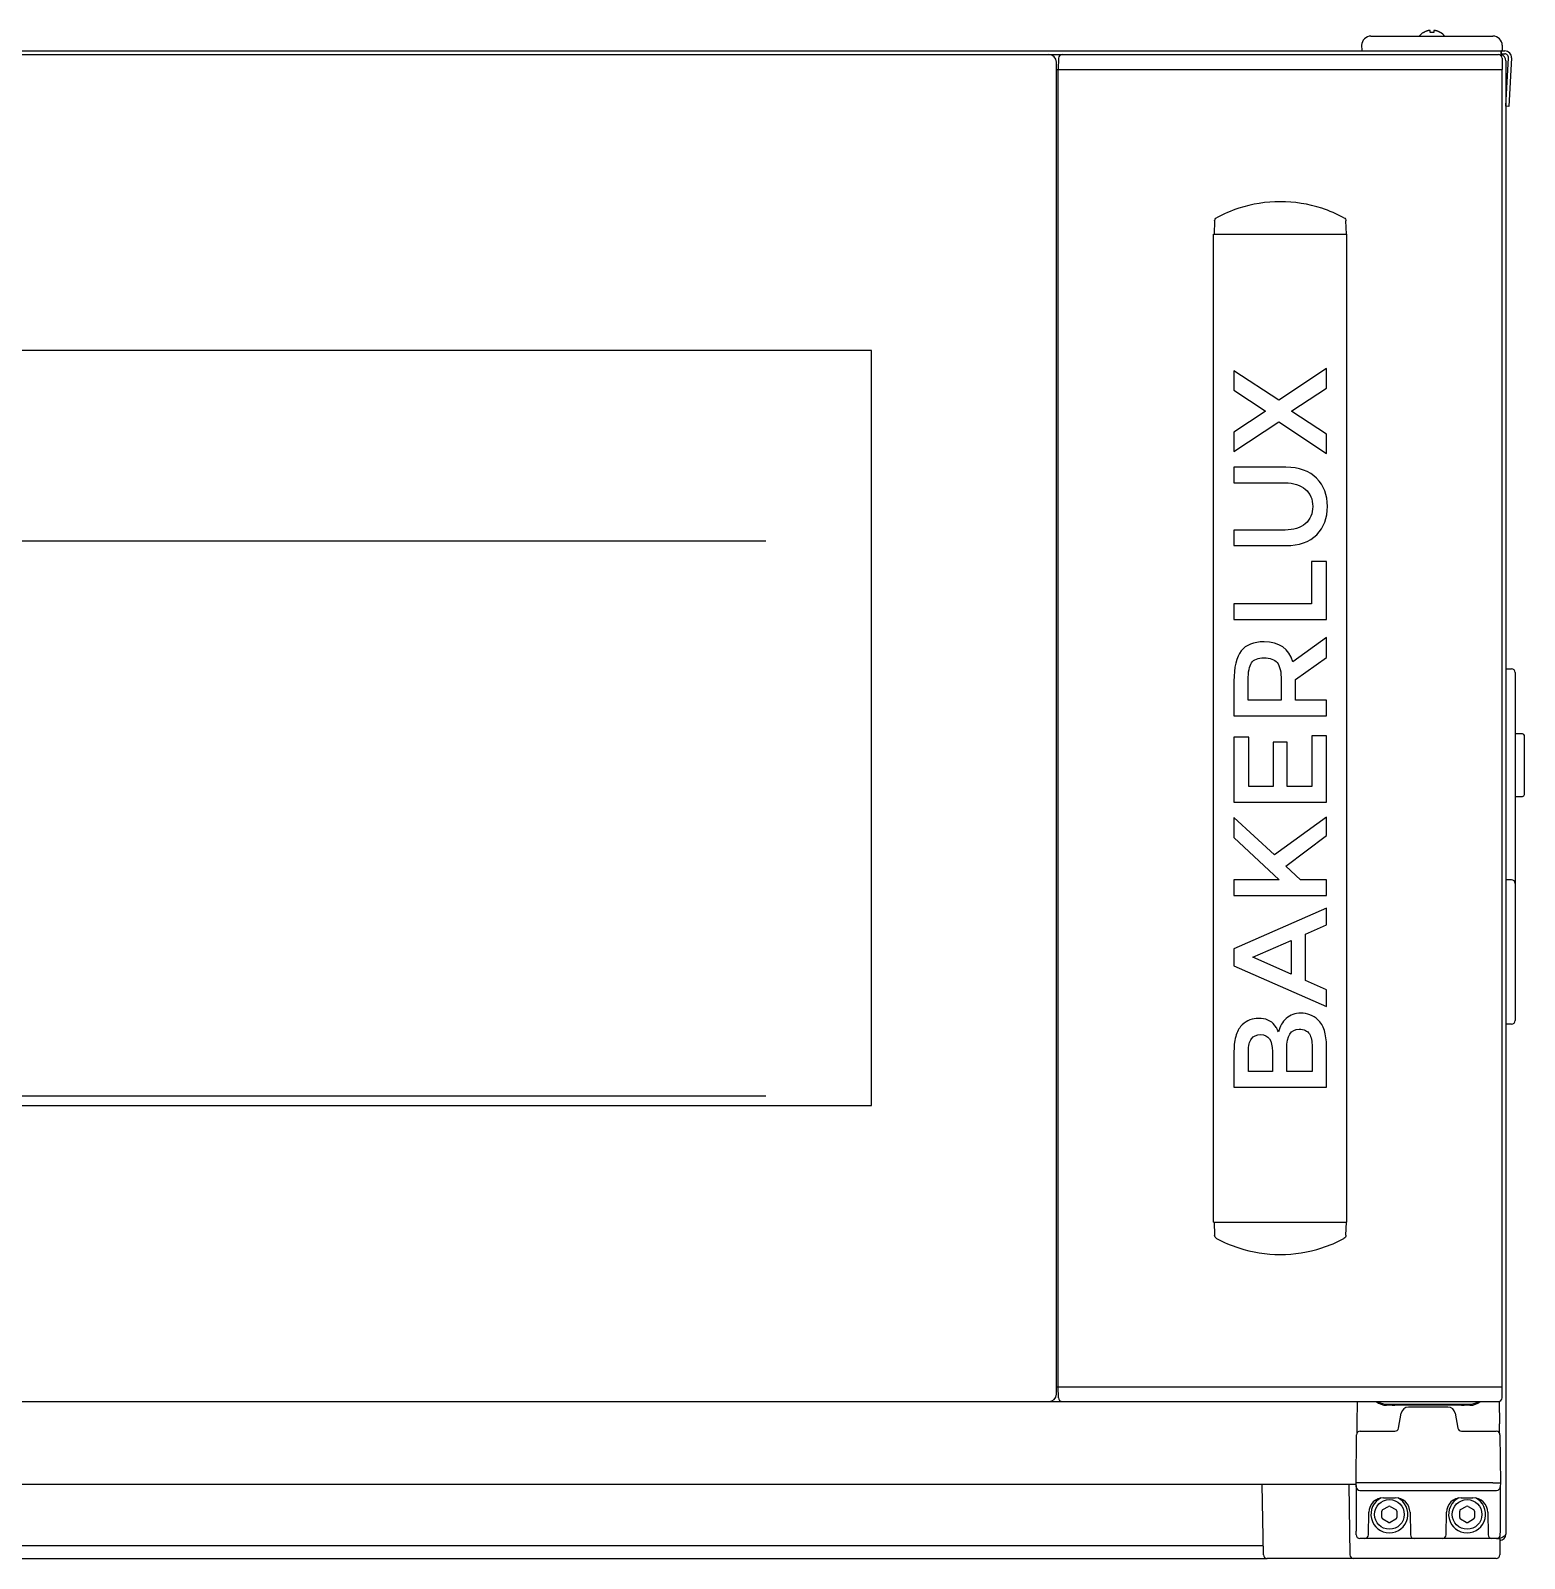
# Model space of a CAD drawing. Header units: millimetres. Extents: x -4975 to 152, y 3757 to 7264.
# Drawn here: x -1684.8 to -1281, y 5611.4 to 6024.3 of the extents above; entities that cross this region are included whole.
import ezdxf

# ---------------------------------------------------------------- set-up
doc = ezdxf.new("R2010")
doc.units = ezdxf.units.MM
doc.header["$LTSCALE"] = 346.5
doc.layers.get('0').update_dxf_attribs({"linetype": 'CONTINUOUS'})

msp = doc.modelspace()

# ---------------------------------------------------------------- linework, layer by layer
at = {"color": 7, "linetype": 'Continuous'}
for p, q in [((-1325.04, 6020.34), (-1325.04, 6020.3)), ((-1325.04, 6020.3), (-1325.02, 6019.04)), ((-1322.54, 6022.8), (-1289.54, 6022.8)), ((-1308.34, 6023.74), (-1308.34, 6023.78)), ((-1306.54, 6023.74), (-1306.54, 6024.29)), ((-1305.54, 6024.29), (-1305.54, 6023.74)), ((-1303.74, 6023.78), (-1303.74, 6023.74)), ((-1287.04, 6020.3), (-1287.06, 6019.04)), ((-1287.04, 6020.34), (-1287.04, 6020.3)), ((-2083.88, 6017.8), (-1288.09, 6017.8)), ((-2049.8, 6018.8), (-1286.34, 6018.8)), ((-1406.99, 6016.81), (-1407.04, 6013.8)), ((-1287.34, 6018.8), (-1286.34, 6018.8)), ((-1287.34, 6018.8), (-1287.34, 6017.44)), ((-1287.34, 6017.44), (-1287.34, 6018.8)), ((-1287.34, 6018), (-1286.34, 6018)), ((-1287.09, 6016.81), (-1287.04, 6013.8)), ((-1286.03, 6003.84), (-1285.34, 6016.95)), ((-1284.54, 6016.9), (-1285.23, 6003.8)), ((-1407.54, 5655.8), (-1407.54, 6015.8)), ((-1407.54, 6013.8), (-1287.04, 6013.8)), ((-1407.04, 6013.8), (-1287.04, 6013.8)), ((-1407.04, 5657.8), (-1407.04, 6013.8)), ((-1407.04, 5657.8), (-1407.04, 6013.8)), ((-1287.04, 5657.8), (-1287.04, 6013.8)), ((-1286.04, 6016.1), (-1286.04, 5618)), ((-1285.23, 6003.8), (-1286.03, 6003.84)), ((-1364.79, 5972.88), (-1364.92, 5969.29)), ((-1329.16, 5969.29), (-1329.29, 5972.88)), ((-1365.04, 5969.3), (-1329.04, 5969.3)), ((-1365.04, 5702.3), (-1365.04, 5969.3)), ((-1329.04, 5702.3), (-1329.04, 5969.3)), ((-1457.54, 5937.8), (-1914.54, 5937.8)), ((-1457.54, 5733.8), (-1457.54, 5937.8)), ((-1347.38, 5924.38), (-1359.54, 5932.36)), ((-1359.54, 5932.36), (-1359.54, 5927.14)), ((-1334.54, 5932.97), (-1347.38, 5924.38)), ((-1334.54, 5927.71), (-1334.54, 5932.97)), ((-1359.54, 5927.14), (-1351.1, 5921.56)), ((-1343.95, 5921.56), (-1334.54, 5927.71)), ((-1351.1, 5921.38), (-1359.54, 5915.8)), ((-1351.1, 5921.56), (-1351.1, 5921.38)), ((-1343.95, 5921.38), (-1343.95, 5921.56)), ((-1334.54, 5915.23), (-1343.95, 5921.38)), ((-1359.54, 5910.58), (-1347.38, 5918.55)), ((-1347.38, 5918.55), (-1334.54, 5909.97)), ((-1359.54, 5915.8), (-1359.54, 5910.58)), ((-1334.54, 5909.97), (-1334.54, 5915.23)), ((-1345.52, 5906.29), (-1359.54, 5906.29)), ((-1359.54, 5906.29), (-1359.54, 5902.07)), ((-1359.54, 5902.07), (-1345.7, 5902.07)), ((-1345.7, 5889.33), (-1359.54, 5889.33)), ((-1359.54, 5889.33), (-1359.54, 5885.11)), ((-1359.54, 5885.11), (-1345.52, 5885.11)), ((-1334.54, 5880.82), (-1338.55, 5880.82)), ((-1338.55, 5880.82), (-1338.55, 5869.41)), ((-1334.54, 5865.19), (-1334.54, 5880.82)), ((-1338.55, 5869.41), (-1359.54, 5869.41)), ((-1359.54, 5869.41), (-1359.54, 5865.19)), ((-1359.54, 5865.19), (-1334.54, 5865.19)), ((-1334.54, 5860.26), (-1343.63, 5853.71)), ((-1334.54, 5854.89), (-1334.54, 5860.26)), ((-1342.95, 5848.92), (-1334.54, 5854.89)), ((-1286.04, 5851.8), (-1284.54, 5851.8)), ((-1359.54, 5848.45), (-1359.54, 5839.15)), ((-1355.71, 5843.38), (-1355.71, 5848.74)), ((-1346.77, 5848.63), (-1346.77, 5843.38)), ((-1342.95, 5843.38), (-1342.95, 5848.92)), ((-1283.54, 5850.8), (-1283.54, 5756.8)), ((-1346.77, 5843.38), (-1355.71, 5843.38)), ((-1334.54, 5843.38), (-1342.95, 5843.38)), ((-1334.54, 5839.15), (-1334.54, 5843.38)), ((-1359.54, 5839.15), (-1334.54, 5839.15)), ((-1355.57, 5833.33), (-1359.54, 5833.33)), ((-1359.54, 5833.33), (-1359.54, 5815.76)), ((-1355.57, 5819.98), (-1355.57, 5833.33)), ((-1345.2, 5831.97), (-1348.95, 5831.97)), ((-1348.95, 5831.97), (-1348.95, 5819.98)), ((-1345.2, 5819.98), (-1345.2, 5831.97)), ((-1334.54, 5833.75), (-1338.51, 5833.75)), ((-1338.51, 5833.75), (-1338.51, 5819.98)), ((-1334.54, 5815.76), (-1334.54, 5833.75)), ((-1281.54, 5834.26), (-1283.54, 5834.27)), ((-1281.04, 5817.83), (-1281.04, 5833.76)), ((-1348.95, 5819.98), (-1355.57, 5819.98)), ((-1338.51, 5819.98), (-1345.2, 5819.98)), ((-1359.54, 5815.76), (-1334.54, 5815.76)), ((-1283.54, 5817.33), (-1281.54, 5817.33)), ((-1348.6, 5801.57), (-1359.54, 5811.62)), ((-1359.54, 5811.62), (-1359.54, 5806.25)), ((-1334.54, 5811.76), (-1348.6, 5801.57)), ((-1334.54, 5806.75), (-1334.54, 5811.76)), ((-1359.54, 5806.25), (-1347.35, 5794.81)), ((-1345.49, 5798.45), (-1334.54, 5806.75)), ((-1341.55, 5794.81), (-1345.49, 5798.45)), ((-1347.35, 5794.81), (-1359.54, 5794.81)), ((-1359.54, 5794.81), (-1359.54, 5790.59)), ((-1334.54, 5794.81), (-1341.55, 5794.81)), ((-1334.54, 5790.59), (-1334.54, 5794.81)), ((-1284.54, 5794.8), (-1286.04, 5794.8)), ((-1359.54, 5790.59), (-1334.54, 5790.59)), ((-1334.54, 5787.12), (-1359.54, 5776.1)), ((-1334.54, 5782.61), (-1334.54, 5787.12)), ((-1340.23, 5780.11), (-1334.54, 5782.61)), ((-1354.43, 5773.85), (-1344.13, 5778.39)), ((-1344.13, 5778.39), (-1344.13, 5769.31)), ((-1340.23, 5767.59), (-1340.23, 5780.11)), ((-1359.54, 5776.1), (-1359.54, 5771.59)), ((-1344.13, 5769.31), (-1354.43, 5773.85)), ((-1359.54, 5771.59), (-1334.54, 5760.58)), ((-1334.54, 5765.08), (-1340.23, 5767.59)), ((-1334.54, 5760.58), (-1334.54, 5765.08)), ((-1284.54, 5755.8), (-1286.04, 5755.8)), ((-1359.54, 5748.53), (-1359.54, 5738.8)), ((-1355.64, 5743.02), (-1355.64, 5748.42)), ((-1349.17, 5748.38), (-1349.17, 5743.02)), ((-1345.27, 5743.02), (-1345.27, 5749.1)), ((-1338.44, 5749.63), (-1338.44, 5743.02)), ((-1334.54, 5738.8), (-1334.54, 5749.74)), ((-1349.17, 5743.02), (-1355.64, 5743.02)), ((-1338.44, 5743.02), (-1345.27, 5743.02)), ((-1359.54, 5738.8), (-1334.54, 5738.8)), ((-1914.54, 5733.8), (-1457.54, 5733.8)), ((-1365.04, 5702.3), (-1329.04, 5702.3)), ((-1364.92, 5702.3), (-1364.79, 5698.72)), ((-1329.29, 5698.72), (-1329.16, 5702.3)), ((-1407.54, 5657.8), (-1287.04, 5657.8)), ((-1406.99, 5654.78), (-1407.04, 5657.8)), ((-1287.09, 5654.78), (-1287.04, 5657.8)), ((-2083.88, 5653.8), (-1288.09, 5653.8)), ((-1326.25, 5653.8), (-1326.31, 5647.85)), ((-1295.77, 5652.8), (-1318.31, 5652.8)), ((-1318.1, 5653.05), (-1295.98, 5653.05)), ((-1288.36, 5653.8), (-1288.35, 5653.8)), ((-1288.35, 5653.8), (-1288.35, 5653.8)), ((-1287.83, 5653.85), (-1287.78, 5647.82)), ((-1315.05, 5646.56), (-1314.33, 5650.64)), ((-1301.72, 5652.3), (-1312.36, 5652.3)), ((-1299.75, 5650.64), (-1299.03, 5646.56)), ((-1326.54, 5631.8), (-1326.43, 5644.81)), ((-1326.33, 5646.06), (-1326.34, 5645.47)), ((-1326.34, 5645.47), (-1326.34, 5645.2)), ((-1326.32, 5646.87), (-1326.33, 5646.06)), ((-1326.31, 5647.85), (-1326.32, 5646.87)), ((-1325.43, 5645.8), (-1316.03, 5645.8)), ((-1298.06, 5645.8), (-1288.65, 5645.8)), ((-1287.77, 5646.81), (-1287.78, 5647.82)), ((-1287.76, 5646.16), (-1287.77, 5646.81)), ((-1287.75, 5645.55), (-1287.76, 5646.16)), ((-1287.74, 5645.2), (-1287.75, 5645.55)), ((-1287.65, 5644.81), (-1287.54, 5631.8)), ((-1328.54, 5631.4), (-2043.54, 5631.4)), ((-1351.56, 5612.38), (-1351.89, 5631.4)), ((-1326.54, 5631.4), (-1328.54, 5631.4)), ((-1328.54, 5631.4), (-1328.21, 5612.38)), ((-1326.52, 5630.78), (-1326.54, 5631.8)), ((-1326.54, 5631.13), (-1326.54, 5618.8)), ((-1325.52, 5629.8), (-1288.56, 5629.8)), ((-1289.54, 5631.8), (-1324.54, 5631.8)), ((-1287.54, 5631.8), (-1287.56, 5630.78)), ((-1287.54, 5618.8), (-1287.54, 5631.13)), ((-1323.22, 5617.78), (-1323.11, 5623.87)), ((-1319.54, 5622.43), (-1319.54, 5624.16)), ((-1319.29, 5624.6), (-1317.79, 5625.46)), ((-1319.11, 5627.8), (-1315.97, 5627.8)), ((-1317.29, 5625.46), (-1315.79, 5624.6)), ((-1315.54, 5624.16), (-1315.54, 5622.43)), ((-1311.97, 5623.87), (-1311.87, 5617.78)), ((-1302.22, 5617.78), (-1302.11, 5623.87)), ((-1298.54, 5622.43), (-1298.54, 5624.16)), ((-1298.29, 5624.6), (-1296.79, 5625.46)), ((-1298.11, 5627.8), (-1294.97, 5627.8)), ((-1296.29, 5625.46), (-1294.79, 5624.6)), ((-1294.54, 5624.16), (-1294.54, 5622.43)), ((-1290.97, 5623.87), (-1290.87, 5617.78)), ((-1286.01, 5626.2), (-1286.04, 5626.2)), ((-1317.79, 5621.13), (-1319.29, 5622)), ((-1315.79, 5622), (-1317.29, 5621.13)), ((-1296.79, 5621.13), (-1298.29, 5622)), ((-1294.79, 5622), (-1296.29, 5621.13)), ((-1326.52, 5617.78), (-1326.54, 5618.8)), ((-1288.56, 5616.8), (-1325.52, 5616.8)), ((-1288.56, 5616.8), (-1288.28, 5616.84)), ((-1288.32, 5616.83), (-1288.56, 5616.8)), ((-1288.56, 5616.8), (-1287.84, 5616.8)), ((-1287.67, 5616.87), (-1287.71, 5612.39)), ((-1287.56, 5617.78), (-1287.54, 5618.8)), ((-1287.56, 5617.78), (-1287.56, 5617.78)), ((-1351.6, 5614.8), (-2020.48, 5614.8)), ((-2021.52, 5611.4), (-1350.56, 5611.4)), ((-1288.71, 5611.4), (-1350.56, 5611.4))]:
    msp.add_line(p, q, dxfattribs=at)
at = {"color": 2, "linetype": 'Continuous'}
for p, q in [((-1886.04, 5886.4), (-1486.04, 5886.4)), ((-1886.04, 5736.4), (-1486.04, 5736.4))]:
    msp.add_line(p, q, dxfattribs=at)
at = {"color": 7, "linetype": 'Continuous'}
for centre in [(-1317.54, 5623.3), (-1296.54, 5623.3)]:
    msp.add_circle(centre, 4, dxfattribs=at)
for centre, radius, start, end in [((-1322.54, 6020.3), 2.5, 90, 179), ((-1305.84, 6019.68), 4.8, 121.3727, 139.1838), ((-1305.85, 6019.69), 4.75, 118.9687, 121.5341), ((-1305.86, 6019.69), 4.75, 118.0074, 118.9684), ((-1305.86, 6019.7), 4.75, 116.6813, 118.0074), ((-1305.86, 6019.7), 4.74, 115.5402, 116.6812), ((-1305.86, 6019.7), 4.74, 114.5722, 115.5402), ((-1305.86, 6019.71), 4.73, 113.3175, 114.5722), ((-1305.87, 6019.71), 4.73, 112.5474, 113.3174), ((-1305.87, 6019.72), 4.72, 111.0025, 112.5476), ((-1305.87, 6019.73), 4.72, 110.5181, 111.0023), ((-1305.87, 6019.74), 4.7, 108.4656, 110.5187), ((-1305.88, 6019.75), 4.68, 107.3773, 108.465), ((-1305.89, 6019.77), 4.67, 106.3949, 107.3772), ((-1305.89, 6019.8), 4.64, 104.3176, 106.3964), ((-1306.79, 6022.3), 2.01, 95.2585, 97.2741), ((-1306.79, 6022.32), 1.98, 94.6009, 95.2558), ((-1306.79, 6022.34), 1.97, 93.2167, 94.6016), ((-1306.79, 6022.35), 1.96, 92.3765, 93.2159), ((-1306.79, 6022.35), 1.95, 91.1545, 92.3767), ((-1306.79, 6022.36), 1.95, 89.0741, 91.1541), ((-1306.79, 6022.36), 1.95, 88.0037, 89.0738), ((-1306.79, 6022.35), 1.96, 86.9771, 88.0037), ((-1306.79, 6022.34), 1.97, 85.714, 86.9766), ((-1306.79, 6022.33), 1.98, 84.8627, 85.7144), ((-1306.8, 6022.3), 2.01, 82.7256, 84.8598), ((-1306.04, 6019.98), 3.8, 82.4351, 97.5649), ((-1305.29, 6022.3), 2.01, 95.1401, 97.2744), ((-1305.29, 6022.33), 1.98, 94.2856, 95.1372), ((-1305.29, 6022.34), 1.97, 93.0233, 94.286), ((-1305.29, 6022.35), 1.96, 91.9964, 93.0228), ((-1305.29, 6022.36), 1.95, 90.9261, 91.9964), ((-1305.29, 6022.36), 1.95, 88.8459, 90.9258), ((-1305.29, 6022.35), 1.96, 87.6234, 88.8455), ((-1305.29, 6022.35), 1.96, 86.7841, 87.6235), ((-1305.29, 6022.34), 1.97, 85.3984, 86.7833), ((-1305.29, 6022.32), 1.98, 84.7442, 85.3991), ((-1305.3, 6022.3), 2.01, 82.7259, 84.7415), ((-1306.19, 6019.8), 4.64, 73.6036, 75.6824), ((-1306.2, 6019.77), 4.67, 72.6228, 73.6051), ((-1306.2, 6019.75), 4.68, 71.535, 72.6227), ((-1306.21, 6019.74), 4.7, 69.4813, 71.5344), ((-1306.21, 6019.73), 4.72, 68.9977, 69.4819), ((-1306.21, 6019.72), 4.72, 67.4524, 68.9975), ((-1306.22, 6019.71), 4.73, 66.6826, 67.4526), ((-1306.22, 6019.71), 4.73, 65.4278, 66.6825), ((-1306.22, 6019.7), 4.74, 64.4598, 65.4278), ((-1306.22, 6019.7), 4.74, 63.3188, 64.4598), ((-1306.22, 6019.7), 4.75, 61.9926, 63.3187), ((-1306.23, 6019.69), 4.75, 61.0316, 61.9926), ((-1306.23, 6019.69), 4.75, 58.4659, 61.0313), ((-1306.24, 6019.68), 4.8, 40.8162, 58.6273), ((-1289.54, 6020.3), 2.5, 1, 90), ((-1409.54, 6015.8), 2, 0, 90), ((-1405.99, 6016.8), 1, 90, 179), ((-1324.77, 6019.05), 0.25, 181, 270), ((-1288.09, 6016.8), 1, 1, 90), ((-1287.84, 6016.1), 1.8, 0, 73.8685), ((-1287.31, 6019.05), 0.25, 270, 359), ((-1286.34, 6017), 1.8, 357, 90), ((-1286.34, 6017), 1, 357, 90), ((-1346.99, 5941.45), 36.6, 107.9493, 118.1581), ((-1347.04, 5941.57), 36.48, 72.0646, 107.9354), ((-1347.09, 5941.45), 36.6, 61.8419, 72.0508), ((-1284.54, 5850.8), 1, 0, 90), ((-1281.54, 5833.76), 0.5, 0, 89.8596), ((-1281.54, 5817.83), 0.5, 270.1404, 360), ((-1284.54, 5793.8), 1, 0, 90), ((-1284.54, 5756.8), 1, 270, 0), ((-1346.99, 5730.14), 36.6, 241.8419, 252.0508), ((-1347.04, 5730.02), 36.48, 252.0646, 287.9354), ((-1347.09, 5730.14), 36.6, 287.9493, 298.1581), ((-1409.54, 5655.8), 2, 270, 0), ((-1405.99, 5654.8), 1, 181, 270), ((-1318.31, 5657.3), 4.5, 231.256, 270), ((-1318.1, 5657.55), 4.5, 236.4436, 270), ((-1316.77, 5657.3), 4.5, 270, 288.6843), ((-1297.31, 5657.3), 4.5, 251.3157, 270), ((-1295.98, 5657.55), 4.5, 270, 303.5564), ((-1295.77, 5657.3), 4.5, 270, 308.5562), ((-1288.09, 5654.8), 1, 270, 359), ((-1312.36, 5650.3), 2, 90, 170), ((-1301.72, 5650.3), 2, 10, 90), ((-1325.43, 5644.8), 1, 90, 179.5), ((-1316.03, 5646.8), 1, 270, 346.4196), ((-1298.06, 5646.8), 1, 193.5804, 270), ((-1288.65, 5644.8), 1, 0.5, 90), ((-1325.52, 5630.8), 1, 181, 270), ((-1288.56, 5630.8), 1, 270, 359), ((-1319.11, 5623.8), 4, 90, 179), ((-1317.54, 5623.3), 5, 116.5949, 63.4291), ((-1319.04, 5624.16), 0.5, 120, 180), ((-1317.54, 5625.03), 0.5, 60, 120), ((-1315.97, 5623.8), 4, 1, 90), ((-1316.04, 5624.16), 0.5, 0, 60), ((-1298.11, 5623.8), 4, 90, 179), ((-1296.54, 5623.3), 5, 116.5949, 63.4291), ((-1298.04, 5624.16), 0.5, 120, 180), ((-1296.54, 5625.03), 0.5, 60, 120), ((-1294.97, 5623.8), 4, 1, 90), ((-1295.04, 5624.16), 0.5, 0, 60), ((-1319.04, 5622.43), 0.5, 180, 240), ((-1317.54, 5621.57), 0.5, 240, 300), ((-1316.04, 5622.43), 0.5, 300, 0), ((-1298.04, 5622.43), 0.5, 180, 240), ((-1296.54, 5621.57), 0.5, 240, 300), ((-1295.04, 5622.43), 0.5, 300, 0), ((-1325.52, 5617.8), 1, 181, 270), ((-1324.22, 5617.8), 1, 270, 359), ((-1310.87, 5617.8), 1, 181, 270), ((-1303.22, 5617.8), 1, 270, 359), ((-1289.87, 5617.8), 1, 181, 270), ((-1288.56, 5617.8), 1, 270, 359), ((-1287.84, 5618), 1.8, 275.3526, 0), ((-1350.56, 5612.4), 1, 181, 270), ((-1327.21, 5612.4), 1, 181, 270), ((-1288.71, 5612.4), 1, 270, 359.5)]:
    msp.add_arc(centre, radius, start, end, dxfattribs=at)
for points in [[(-1364.79, 5972.88), (-1364.78, 5973.21), (-1364.56, 5973.57), (-1364.27, 5973.72)], [(-1329.82, 5973.72), (-1329.52, 5973.57), (-1329.3, 5973.21), (-1329.29, 5972.88)], [(-1337.2, 5903.31), (-1339.12, 5905.28), (-1341.91, 5906.29), (-1345.52, 5906.29)], [(-1345.7, 5902.07), (-1343.41, 5902.07), (-1341.59, 5901.49), (-1340.26, 5900.36)], [(-1334.29, 5895.7), (-1334.29, 5898.78), (-1335.26, 5901.32), (-1337.2, 5903.31)], [(-1340.26, 5900.36), (-1338.9, 5899.2), (-1338.26, 5897.63), (-1338.26, 5895.7)], [(-1338.26, 5895.7), (-1338.26, 5893.73), (-1338.9, 5892.19), (-1340.26, 5891.04)], [(-1337.18, 5888.07), (-1335.26, 5890.05), (-1334.29, 5892.59), (-1334.29, 5895.7)], [(-1340.26, 5891.04), (-1341.59, 5889.91), (-1343.41, 5889.33), (-1345.7, 5889.33)], [(-1345.52, 5885.11), (-1341.91, 5885.11), (-1339.12, 5886.08), (-1337.18, 5888.07)], [(-1357.61, 5856.64), (-1358.9, 5855), (-1359.54, 5852.25), (-1359.54, 5848.45)], [(-1351.42, 5859.11), (-1354.25, 5859.11), (-1356.32, 5858.29), (-1357.61, 5856.64)], [(-1343.63, 5853.71), (-1344.7, 5857.29), (-1347.27, 5859.11), (-1351.42, 5859.11)], [(-1355.71, 5848.74), (-1355.71, 5850.99), (-1355.39, 5852.57), (-1354.78, 5853.46)], [(-1354.78, 5853.46), (-1354.18, 5854.32), (-1353.07, 5854.78), (-1351.42, 5854.78)], [(-1351.42, 5854.78), (-1349.78, 5854.78), (-1348.6, 5854.36), (-1347.88, 5853.5)], [(-1347.88, 5853.5), (-1347.13, 5852.64), (-1346.77, 5850.99), (-1346.77, 5848.63)], [(-1352.92, 5757.36), (-1354.53, 5757.36), (-1356, 5756.79), (-1357.29, 5755.64)], [(-1348.56, 5755.5), (-1349.49, 5756.72), (-1350.96, 5757.36), (-1352.92, 5757.36)], [(-1345.41, 5757.36), (-1346.49, 5756.43), (-1347.17, 5755.21), (-1347.52, 5753.68)], [(-1341.48, 5758.75), (-1343.05, 5758.75), (-1344.34, 5758.29), (-1345.41, 5757.36)], [(-1336.87, 5756.96), (-1338.19, 5758.15), (-1339.73, 5758.75), (-1341.48, 5758.75)], [(-1334.54, 5749.74), (-1334.54, 5753.14), (-1335.29, 5755.54), (-1336.87, 5756.96)], [(-1358.92, 5752.88), (-1359.33, 5751.67), (-1359.54, 5750.21), (-1359.54, 5748.53)], [(-1357.29, 5755.64), (-1357.97, 5755.03), (-1358.5, 5754.1), (-1358.92, 5752.88)], [(-1354.84, 5751.84), (-1354.32, 5752.57), (-1353.46, 5752.96), (-1352.28, 5752.96)], [(-1352.28, 5752.96), (-1350.21, 5752.96), (-1349.17, 5751.42), (-1349.17, 5748.38)], [(-1347.92, 5754.57), (-1347.99, 5754.71), (-1348.2, 5755.03), (-1348.56, 5755.5)], [(-1347.52, 5753.68), (-1347.7, 5754.1), (-1347.85, 5754.39), (-1347.92, 5754.57)], [(-1345.27, 5749.1), (-1345.27, 5752.64), (-1344.16, 5754.43), (-1341.94, 5754.43)], [(-1341.94, 5754.43), (-1340.59, 5754.43), (-1339.66, 5754), (-1339.15, 5753.18)], [(-1339.15, 5753.18), (-1338.65, 5752.35), (-1338.44, 5751.17), (-1338.44, 5749.63)], [(-1355.64, 5748.42), (-1355.64, 5749.96), (-1355.36, 5751.1), (-1354.84, 5751.84)], [(-1364.27, 5697.87), (-1364.56, 5698.03), (-1364.78, 5698.38), (-1364.79, 5698.72)], [(-1329.29, 5698.72), (-1329.3, 5698.38), (-1329.52, 5698.03), (-1329.82, 5697.87)]]:
    msp.add_open_spline(points, degree=3, dxfattribs=at)
for points, knots in [([(-1324.54, 5631.8), (-1324.8, 5631.8), (-1325.46, 5631.79), (-1326.13, 5631.79), (-1326.54, 5631.8)], [0, 0, 0, 0, 0.382699, 1, 1, 1, 1]), ([(-1289.54, 5631.8), (-1289.29, 5631.8), (-1288.62, 5631.79), (-1287.95, 5631.79), (-1287.54, 5631.8)], [0, 0, 0, 0, 0.382716, 1, 1, 1, 1]), ([(-1287.84, 5616.8), (-1287.61, 5616.9), (-1287.27, 5617.04), (-1286.85, 5617.24), (-1286.58, 5617.39), (-1286.35, 5617.53), (-1286.18, 5617.68), (-1286.07, 5617.83), (-1286.04, 5617.95), (-1286.04, 5618)], [0, 0, 0, 0, 0.335785, 0.490301, 0.629473, 0.749907, 0.850007, 0.93119, 1, 1, 1, 1])]:
    msp.add_open_spline(points, degree=3, knots=knots, dxfattribs=at)

doc.saveas('drawing.dxf')
